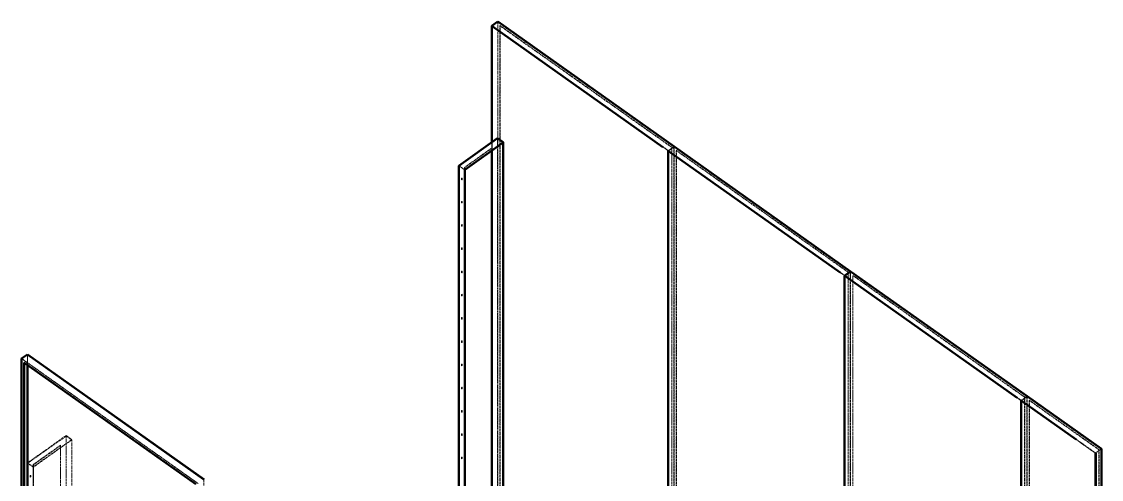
# Model space of a CAD drawing. Header units: millimetres. Extents: x 1091 to 14628, y 360 to 10440.
# Drawn here: x 1522 to 5222, y 4218 to 5785 of the extents above; entities that cross this region are included whole.
import ezdxf

# ---------------------------------------------------------------- set-up
doc = ezdxf.new("R2010")
doc.units = ezdxf.units.MM
doc.linetypes.add('Hidden', pattern=[15, 5, -3, 5, -2])
for name, color, linetype, lineweight in [('Default', 7, 'Continuous', 50), ('Edges', 7, 'Hidden', 15), ('HiddenEdges', 2, 'Hidden', 15), ('HiddenSilhouettes', 2, 'Hidden', 15), ('Silhouettes', 7, 'Continuous', 50)]:
    doc.layers.add(name, color=color, linetype=linetype, lineweight=lineweight)

# ---------------------------------------------------------------- blocks, each defined once
blk = doc.blocks.new('Isometric')
at = {"layer": 'Edges'}
for points in [[(-318.1980515339465, 3033.147567597573), (487.9036790187188, 2463.147489753168)], [(-442.931688274733, 2376.372866649855), (-266.1549929780963, 2501.372883720998)], [(-267.003518957601, 380.3013939278808), (-267.0035189576015, 2499.924391670087)], [(487.9036790187188, 2463.147489753168), (514.7737367038076, 2482.147492347982)], [(487.9036790187188, 2462.298996258321), (616.5971131946699, 2371.29898383053)], [(1272.377411074976, 1907.59222490281), (1294.005409571383, 1892.298918413915)], [(1294.005409571383, 1893.147411908762), (2100.107140124047, 1323.147334064357)], [(-2455.781851060879, -1099.040738624796), (-2455.781851060879, 1496.040758855529)], [(2081.700146644043, 1335.314552258021), (2100.107140124047, 1322.29884056951)], [(2100.107140124047, 1323.147334064357), (2126.977197809136, 1342.147336659171)], [(2100.107140124047, 1323.147334064357), (2439.51839509359, 1083.147301287765)], [(2351.474391833734, 1144.555328043091), (2439.51839509359, 1082.298807792918)], [(2439.51839509359, 1083.147301287765), (2466.388452778679, 1102.147303882578)]]:
    blk.add_lwpolyline(points, dxfattribs=at)
for points in [[(-318.1980515339465, 3032.299074102727, 0), (-308.298556597334, 3025.299073146743, 0)], [(-317.349523362805, 2501.972883445312, 0), (-317.349523362805, 3031.699073996943, 0)], [(-292.1765197946447, 398.1013959534994, 0), (-292.1765197946452, 2482.124389644468, 0)], [(463.0546755059108, 2479.869897547598, 0), (487.9036790187188, 2462.298996258321, 0)], [(-317.3495255207231, 405.4743883757615, 0), (-317.3495255207235, 2464.32438416178, 0)], [(487.9036790187188, -153.1472087714465, 0), (487.9036790187188, 2463.147489753168, 0)], [(487.9036790187188, 2463.147489753168, 0), (1294.005409571383, 1893.147411908762, 0)], [(488.7522071898597, -152.8986808219711, 0), (488.7522071898597, 2461.698996152538, 0)], [(-468.9532172829183, 2394.772868781258, 0), (-442.931688274733, 2376.372866649855, 0)], [(-442.931688274733, 255.0528473575432, 0), (-442.931688274733, 2376.372866649855, 0)], [(1294.005409571383, -723.1472866158522, 0), (1294.005409571383, 1893.147411908762, 0)], [(1294.005409571383, 1892.298918413915, 0), (1541.492782986675, 1717.298894514317, 0)], [(1294.853937742524, -722.898758666377, 0), (1294.853937742524, 1891.698918308131, 0)], [(-2466.388452778678, 1514.147360149061, 0), (-1660.286722226013, 944.1472823046552, 0)], [(2100.107140124047, -1293.147364460258, 0), (2100.107140124047, 1323.147334064357, 0)], [(2100.107140124047, 1322.29884056951, 0), (2158.089896181344, 1281.298834970175, 0)], [(2100.955668295188, -1292.898836510783, 0), (2100.955668295188, 1321.698840463726, 0)], [(-2438.669866922447, 1037.57268340579, 0), (-2413.496866085403, 1019.772681380171, 0)], [(2439.51839509359, -1533.14739723685, 0), (2439.51839509359, 1083.147301287765, 0)], [(2439.51839509359, 1082.298807792918, 0), (2440.366888704315, 1082.898783460793, 0)], [(-2413.496866085403, -1100.698809856884, 0), (-2413.496866085403, 1019.772681380171, 0)]]:
    blk.add_polyline3d(points, dxfattribs=at)
at = {"layer": 'HiddenEdges'}
for points in [[(-317.3495579232203, 416.6043166855761), (-317.3495579232208, 3032.899049770602)], [(-291.3279938488572, 435.8528716677729), (-291.3279938488577, 3052.147570192387)], [(-291.3279592884414, 435.5014239493721), (-291.3279592884419, 3050.099100923882)], [(487.9036790187188, 2462.298996258321), (488.752172629444, 2462.898971926197)], [(525.3803384216048, 2464.04089105445), (1310.268865538673, 1909.040815258581)], [(-467.2561609406357, 2393.92437528641), (-442.083160103592, 2376.124373260791)], [(-442.931688274733, 2387.15131039204), (-442.0831601035916, 2386.551310286256)], [(-456.9324154897386, 2335.249231871834), (-456.932402002747, 2331.71370798549)], [(-456.932402002747, 2331.71370798549), (-456.7429313510286, 2331.140577301836)], [(-456.2253127546494, 2336.973890900549), (-455.518205973463, 2337.663442516615)], [(-455.8944031798869, 2330.540577196052), (-455.3767630043214, 2330.38904898756)], [(-455.518205973463, 2337.663442516615), (-454.8110991922763, 2337.973891037119)], [(-455.3767630043214, 2330.38904898756), (-454.6696548744358, 2330.699498461739)], [(-454.8110991922763, 2337.973891037119), (-454.2934590167108, 2337.822362828627)], [(-454.6696548744358, 2330.699498461739), (-453.9625494419483, 2331.38904912413)], [(-453.4449308455694, 2337.222362722843), (-453.2554601938509, 2336.649232039189)], [(-453.4449133124804, 2332.272628328288), (-453.2554467068594, 2333.113708152846)], [(-453.2554467068594, 2333.113708152846), (-453.2554601938509, 2336.649232039189)], [(-456.9324154897386, 2229.183229179198), (-456.932402002747, 2225.647705292854)], [(-456.932402002747, 2225.647705292854), (-456.7429313510286, 2225.0745746092)], [(-456.7429488841174, 2230.024309003756), (-456.2253127546494, 2230.907888207913)], [(-456.2253127546494, 2230.907888207913), (-455.518205973463, 2231.597439823979)], [(-455.8944031798869, 2224.474574503416), (-455.3767630043214, 2224.323046294924)], [(-455.518205973463, 2231.597439823979), (-454.8110991922763, 2231.907888344483)], [(-455.3767630043214, 2224.323046294924), (-454.6696548744358, 2224.633495769102)], [(-454.8110991922763, 2231.907888344483), (-454.2934590167108, 2231.756360135991)], [(-454.6696548744358, 2224.633495769102), (-453.9625494419483, 2225.323046431494)], [(-453.4449308455694, 2231.156360030207), (-453.2554601938509, 2230.583229346553)], [(-453.4449133124804, 2226.206625635652), (-453.2554467068594, 2227.04770546021)], [(-453.2554467068594, 2227.04770546021), (-453.2554601938509, 2230.583229346553)], [(-456.9324154897386, 2123.117226486562), (-456.932402002747, 2119.581702600219)], [(-456.7429488841174, 2123.958306311119), (-456.2253127546494, 2124.841885515278)], [(-456.2253127546494, 2124.841885515278), (-455.376784583508, 2124.241885409494)], [(-455.518205973463, 2125.531437131342), (-454.8110991922763, 2125.841885651846)], [(-454.8110991922763, 2125.841885651846), (-454.2934590167108, 2125.690357443355)], [(-453.4449308455694, 2125.090357337571), (-453.2554601938509, 2124.517226653917)], [(-453.2554467068594, 2120.981702767574), (-453.2554601938509, 2124.517226653917)], [(-455.8944031798869, 2118.40857181078), (-455.3767630043214, 2118.257043602289)], [(-455.3767630043214, 2118.257043602289), (-454.6696548744358, 2118.567493076466)], [(-454.8110776130898, 2119.857043844641), (-453.9625494419483, 2119.257043738858)], [(-454.6696548744358, 2118.567493076466), (-453.9625494419483, 2119.257043738858)], [(-453.4449133124804, 2120.140622943016), (-453.2554467068594, 2120.981702767574)], [(-456.9324154897383, 2017.051223793926), (-456.9324020027468, 2013.515699907582)], [(-456.9324020027468, 2013.515699907582), (-456.7429313510281, 2012.942569223927)], [(-456.7429488841171, 2017.892303618483), (-456.2253127546492, 2018.775882822641)], [(-456.2253127546492, 2018.775882822641), (-455.5182059734627, 2019.465434438706)], [(-455.5182059734627, 2019.465434438706), (-454.8110991922761, 2019.77588295921)], [(-455.3767630043212, 2012.191040909652), (-454.6696548744355, 2012.501490383831)], [(-454.8110991922761, 2019.77588295921), (-454.2934590167106, 2019.624354750718)], [(-454.8110776130895, 2013.791041152005), (-453.9625494419481, 2013.191041046221)], [(-454.6696548744355, 2012.501490383831), (-453.9625494419481, 2013.191041046221)], [(-453.4449308455689, 2019.024354644935), (-453.2554601938507, 2018.45122396128)], [(-453.2554467068592, 2014.915700074936), (-453.2554601938507, 2018.45122396128)], [(-456.9324154897383, 1910.985221101289), (-456.9324020027468, 1907.449697214946)], [(-456.2253127546492, 1912.709880130005), (-455.3767845835077, 1912.109880024222)], [(-455.8944031798867, 1906.276566425508), (-455.3767630043212, 1906.125038217016)], [(-455.5182059734627, 1913.39943174607), (-454.8110991922761, 1913.709880266574)], [(-455.3767630043212, 1906.125038217016), (-454.6696548744355, 1906.435487691194)], [(-454.8110991922761, 1913.709880266574), (-454.2934590167106, 1913.558352058082)], [(-454.6696548744355, 1906.435487691194), (-453.9625494419481, 1907.125038353584)], [(-453.9625494419481, 1907.125038353584), (-453.4449133124801, 1908.008617557743)], [(-453.4449308455689, 1912.958351952298), (-453.2554601938507, 1912.385221268644)], [(-453.2554467068592, 1908.8496973823), (-453.2554601938507, 1912.385221268644)], [(-456.9324154897383, 1804.919218408653), (-456.9324020027468, 1801.38369452231)], [(-456.9324020027468, 1801.38369452231), (-456.7429313510281, 1800.810563838656)], [(-456.7429488841171, 1805.76029823321), (-456.2253127546492, 1806.643877437369)], [(-456.2253127546492, 1806.643877437369), (-455.3767845835077, 1806.043877331585)], [(-455.8944031798867, 1800.210563732872), (-455.3767630043212, 1800.05903552438)], [(-455.5182059734627, 1807.333429053434), (-454.8110991922761, 1807.643877573938)], [(-455.3767630043212, 1800.05903552438), (-454.6696548744355, 1800.369484998558)], [(-454.8110991922761, 1807.643877573938), (-454.2934590167106, 1807.492349365446)], [(-454.8110776130895, 1801.659035766732), (-453.9625494419481, 1801.059035660948)], [(-454.6696548744355, 1800.369484998558), (-453.9625494419481, 1801.059035660948)], [(-453.9625494419481, 1801.059035660948), (-453.4449133124801, 1801.942614865107)], [(-453.2554467068592, 1802.783694689664), (-453.2554601938507, 1806.319218576008)], [(-456.9324154897383, 1698.853215716017), (-456.9324020027468, 1695.317691829674)], [(-456.7429488841171, 1699.694295540574), (-456.2253127546492, 1700.577961061466)], [(-456.2252911754626, 1694.592946620794), (-455.3767630043212, 1693.99294651501)], [(-455.8944031798867, 1694.144561040235), (-455.3767630043212, 1693.99294651501)], [(-455.5182059734627, 1701.267426360798), (-454.8110991922761, 1701.577961198036)], [(-455.5182059734627, 1701.267426360798), (-454.6696778023213, 1700.667426255014)], [(-455.518183045577, 1694.903482411705), (-454.6696548744355, 1694.303482305922)], [(-455.3767630043212, 1693.99294651501), (-454.6696548744355, 1694.303482305922)], [(-454.8110991922761, 1701.577961198036), (-453.9625710211344, 1700.977961092252)], [(-454.6696548744355, 1694.303482305922), (-453.9625494419481, 1694.992946651579)], [(-453.9625494419481, 1694.992946651579), (-453.4449133124801, 1695.876612172471)], [(-453.4449308455689, 1700.826346567026), (-453.2554601938507, 1700.253215883372)], [(-453.2554467068592, 1696.717691997028), (-453.2554601938507, 1700.253215883372)], [(-456.9324154897383, 1592.78721302338), (-456.7429488841171, 1593.628292847938)], [(-456.9324154897383, 1592.78721302338), (-456.9324020027468, 1589.251689137037)], [(-456.9324020027468, 1589.251689137037), (-456.7429313510281, 1588.678558453383)], [(-456.7429488841171, 1593.628292847938), (-456.2253127546492, 1594.51195836883)], [(-456.2252911754626, 1588.526943928157), (-455.3767630043212, 1587.926943822374)], [(-455.8944031798867, 1588.078558347599), (-455.3767630043212, 1587.926943822374)], [(-455.5182059734627, 1595.201423668162), (-454.8110991922761, 1595.511958505399)], [(-455.5182059734627, 1595.201423668162), (-454.6696778023213, 1594.601423562378)], [(-455.518183045577, 1588.837479719069), (-454.6696548744355, 1588.237479613285)], [(-455.3767630043212, 1587.926943822374), (-454.6696548744355, 1588.237479613285)], [(-454.8110991922761, 1595.511958505399), (-454.2934590167106, 1595.360343980174)], [(-454.8110991922761, 1595.511958505399), (-453.9625710211344, 1594.911958399616)], [(-454.6696548744355, 1588.237479613285), (-453.9625494419481, 1588.926943958942)], [(-453.9625494419481, 1588.926943958942), (-453.4449133124801, 1589.810609479835)], [(-453.4449308455689, 1594.76034387439), (-453.2554601938507, 1594.187213190736)], [(-453.4449133124801, 1589.810609479835), (-453.2554467068592, 1590.651689304393)], [(-453.2554467068592, 1590.651689304393), (-453.2554601938507, 1594.187213190736)], [(-2439.518395093588, -1083.14733578074), (-2439.518395093589, 1533.147362743875)], [(-2439.518395093589, 1532.298869249028), (-1633.416664540925, 962.2987914046221)], [(-2454.933322383976, 1496.640759318941), (-1670.044795266908, 941.6406835230719)], [(-456.9324154897383, 1486.721210330745), (-456.7429488841171, 1487.562290155302)], [(-456.9324154897383, 1486.721210330745), (-456.9324020027468, 1483.185686444401)], [(-456.9324020027468, 1483.185686444401), (-456.7429313510281, 1482.612555760747)], [(-456.7429488841171, 1487.562290155302), (-456.2253127546492, 1488.445955676194)], [(-456.2252911754626, 1482.460941235521), (-455.3767630043212, 1481.860941129738)], [(-455.8944031798867, 1482.012555654963), (-455.3767630043212, 1481.860941129738)], [(-455.5182059734627, 1489.135420975525), (-454.8110991922761, 1489.445955812763)], [(-455.5182059734627, 1489.135420975525), (-454.6696778023213, 1488.535420869742)], [(-455.518183045577, 1482.771477026433), (-454.6696548744355, 1482.171476920649)], [(-455.3767630043212, 1481.860941129738), (-454.6696548744355, 1482.171476920649)], [(-454.8110991922761, 1489.445955812763), (-454.2934590167106, 1489.294341287537)], [(-454.8110991922761, 1489.445955812763), (-453.9625710211344, 1488.84595570698)], [(-454.6696548744355, 1482.171476920649), (-453.9625494419481, 1482.860941266306)], [(-453.9625494419481, 1482.860941266306), (-453.4449133124801, 1483.744606787199)], [(-453.4449308455689, 1488.694341181754), (-453.2554601938507, 1488.1212104981)], [(-453.4449133124801, 1483.744606787199), (-453.2554467068592, 1484.585686611756)], [(-453.2554467068592, 1484.585686611756), (-453.2554601938507, 1488.1212104981)], [(-456.9324154897383, 1380.655207638109), (-456.7429488841171, 1381.496287462666)], [(-456.7429488841171, 1381.496287462666), (-456.2253127546492, 1382.379952983558)], [(-456.2253127546492, 1382.379952983558), (-455.5182059734627, 1383.06941828289)], [(-455.5182059734627, 1383.06941828289), (-454.8110991922761, 1383.379953120128)], [(-454.8110991922761, 1383.379953120128), (-453.9625710211344, 1382.779953014344)], [(-453.4449308455689, 1382.628338489118), (-453.2554601938507, 1382.055207805463)], [(-453.2554467068592, 1378.51968391912), (-453.2554601938507, 1382.055207805463)], [(-456.9324154897383, 1380.655207638109), (-456.9324020027468, 1377.119683751765)], [(-456.9324020027468, 1377.119683751765), (-456.7429313510281, 1376.54655306811)], [(-456.2252911754626, 1376.394938542885), (-455.3767630043212, 1375.794938437101)], [(-455.518183045577, 1376.705474333796), (-454.6696548744355, 1376.105474228013)], [(-454.6696548744355, 1376.105474228013), (-453.9625494419481, 1376.79493857367)], [(-453.9625494419481, 1376.79493857367), (-453.4449133124801, 1377.678604094563)], [(-453.4449133124801, 1377.678604094563), (-453.2554467068592, 1378.51968391912)], [(2099.258646513321, 1322.898816237386), (2125.280210587684, 1341.298843164323)], [(2137.583799526934, 1324.040735365639), (2455.781851060879, 1099.040704637584)], [(-456.9324154897383, 1274.589204945472), (-456.7429488841171, 1275.430284770029)], [(-456.9324154897383, 1274.589204945472), (-456.9324020027468, 1271.053681059129)], [(-456.9324020027468, 1271.053681059129), (-456.7429313510281, 1270.480550375475)], [(-456.2253127546492, 1276.313950290922), (-455.5182059734627, 1277.003415590253)], [(-456.2252911754626, 1270.328935850248), (-455.3767630043212, 1269.728935744465)], [(-455.8944031798867, 1269.880550269691), (-455.3767630043212, 1269.728935744465)], [(-455.5182059734627, 1277.003415590253), (-454.8110991922761, 1277.313950427491)], [(-455.5182059734627, 1277.003415590253), (-454.6696778023213, 1276.403415484469)], [(-455.518183045577, 1270.639471641161), (-454.6696548744355, 1270.039471535377)], [(-455.3767630043212, 1269.728935744465), (-454.6696548744355, 1270.039471535377)], [(-454.8110991922761, 1277.313950427491), (-453.9625710211344, 1276.713950321708)], [(-454.8110991922761, 1277.313950427491), (-454.2934590167106, 1277.162335902265)], [(-454.6696548744355, 1270.039471535377), (-453.9625494419481, 1270.728935881034)], [(-453.9625494419481, 1270.728935881034), (-453.4449133124801, 1271.612601401926)], [(-453.4449133124801, 1271.612601401926), (-453.2554467068592, 1272.453681226484)], [(-453.2554467068592, 1272.453681226484), (-453.2554601938507, 1275.989205112827)], [(-2413.496866085403, 1019.772681380171), (-2236.720170788767, 1144.772698451312)], [(-2262.741697605315, -958.4987893161856), (-2262.741697605316, 1161.124208426021)], [(-456.9324154897383, 1168.523202252836), (-456.7429488841171, 1169.364282077393)], [(-456.9324154897383, 1168.523202252836), (-456.9324020027468, 1164.987678366493)], [(-456.9324020027468, 1164.987678366493), (-456.7429313510281, 1164.414547682838)], [(-456.7429488841171, 1169.364282077393), (-456.2253127546492, 1170.247947598286)], [(-456.2253127546492, 1170.247947598286), (-455.5182059734627, 1170.937412897617)], [(-456.2252911754626, 1164.262933157612), (-455.3767630043212, 1163.662933051829)], [(-455.8944031798867, 1163.814547577054), (-455.3767630043212, 1163.662933051829)], [(-455.5182059734627, 1170.937412897617), (-454.8110991922761, 1171.247947734855)], [(-455.5182059734627, 1170.937412897617), (-454.6696778023213, 1170.337412791834)], [(-455.518183045577, 1164.573468948524), (-454.6696548744355, 1163.973468842741)], [(-454.8110991922761, 1171.247947734855), (-453.9625710211344, 1170.647947629071)], [(-454.8110991922761, 1171.247947734855), (-454.2934590167106, 1171.096333209629)], [(-454.6696548744355, 1163.973468842741), (-453.9625494419481, 1164.662933188398)], [(-453.9625494419481, 1164.662933188398), (-453.4449133124801, 1165.54659870929)], [(-453.4449308455689, 1170.496333103845), (-453.2554601938507, 1169.923202420191)], [(-453.4449133124801, 1165.54659870929), (-453.2554467068592, 1166.387678533847)], [(-453.2554467068592, 1166.387678533847), (-453.2554601938507, 1169.923202420191)], [(-2287.914703331394, -951.1257968939235), (-2287.914703331394, 1118.151135917559)], [(-2439.518395093588, 1038.172683511573), (-2438.669866922447, 1037.57268340579)], [(-2437.821338751306, 1037.324190016725), (-2412.648337914262, 1019.524187991106)], [(-456.9324154897383, 1062.4571995602), (-456.7429488841171, 1063.298279384757)], [(-456.9324154897383, 1062.4571995602), (-456.9324020027468, 1058.921675673857)], [(-456.7429488841171, 1063.298279384757), (-456.2253127546492, 1064.181944905649)], [(-455.5182059734627, 1064.871410204981), (-454.8110991922761, 1065.181945042219)], [(-455.5182059734627, 1064.871410204981), (-454.6696778023213, 1064.271410099198)], [(-455.518183045577, 1058.507466255888), (-454.6696548744355, 1057.907466150105)], [(-455.3767630043212, 1057.596930359192), (-454.6696548744355, 1057.907466150105)], [(-454.8110991922761, 1065.181945042219), (-453.9625710211344, 1064.581944936435)], [(-454.6696548744355, 1057.907466150105), (-453.9625494419481, 1058.596930495762)], [(-453.9625494419481, 1058.596930495762), (-453.4449133124801, 1059.480596016654)], [(-453.4449308455689, 1064.430330411209), (-453.2554601938507, 1063.857199727555)], [(-453.4449133124801, 1059.480596016654), (-453.2554467068592, 1060.321675841211)], [(-453.2554467068592, 1060.321675841211), (-453.2554601938507, 1063.857199727555)], [(-2413.496866085404, 1030.551125122355), (-2412.648337914262, 1029.951125016571)], [(-2413.496866085403, -4.087341283387104), (-2413.496866085404, 1030.551125122355)], [(-2427.497593300409, 978.6490466021487), (-2427.308126694788, 979.490126426706)], [(-2427.497593300409, 978.6490466021487), (-2427.497579813417, 975.1135227158052)], [(-2427.497579813417, 975.1135227158052), (-2427.308109161699, 974.540392032151)], [(-2426.79049056532, 980.3737056308642), (-2426.083383784133, 981.0632572469299)], [(-2426.79049056532, 980.3737056308642), (-2425.941962394179, 979.7737055250809)], [(-2426.459580990558, 973.9403919263673), (-2425.941940814992, 973.7888637178753)], [(-2425.941940814992, 973.7888637178753), (-2425.234832685107, 974.0993131920541)], [(-2425.376277002947, 981.3737057674339), (-2424.858636827381, 981.2221775589414)], [(-2425.376255423761, 975.3888639602278), (-2424.527727252619, 974.7888638544446)], [(-2425.234832685107, 974.0993131920541), (-2424.527727252619, 974.7888638544446)], [(-2424.01010865624, 980.6221774531582), (-2423.820638004522, 980.0490467695035)], [(-2424.010091123151, 975.6724430586028), (-2423.82062451753, 976.51352288316)], [(-2423.820638004522, 980.0490467695035), (-2423.82062451753, 976.51352288316)]]:
    blk.add_lwpolyline(points, dxfattribs=at)
for points in [[(-281.5698857417847, 438.3594957506543, 0), (-281.5698857417847, 3033.44099323098, 0)], [(-280.721392131059, 3034.040968898855, 0), (504.1671349860089, 2479.040893102987, 0)], [(-292.1765219862814, 398.4528665600874, 0), (-292.1765219862814, 2519.772885852401, 0)], [(-292.1765197946452, 2482.124389644468, 0), (-292.1765197946452, 2517.724393695706, 0)], [(-442.931688274733, 2387.15131039204, 0), (-318.198053691865, 2475.351321293028, 0)], [(-317.3495255207235, 2464.32438416178, 0), (-317.3495255207235, 2474.751321187245, 0)], [(-317.349523362805, 2289.110673332669, 0), (-317.349523362805, 2501.972883445312, 0)], [(487.0551854079931, 2462.898971926197, 0), (513.0767494823563, 2481.298998853134, 0)], [(503.3186413752833, 2478.440917435111, 0), (504.1671349860089, 2479.040893102987, 0)], [(504.1671349860089, -116.0406043773387, 0), (504.1671349860089, 2479.040893102987, 0)], [(514.7737712642229, -134.4986538950334, 0), (514.7737712642229, 2480.099023079476, 0)], [(524.5318448108792, -131.6405820937512, 0), (524.5318448108792, 2463.440915386574, 0)], [(-442.931688274733, 1352.512843986299, 0), (-442.931688274733, 2387.15131039204, 0)], [(-456.9324154897386, 2335.249231871834, 0), (-456.7429488841174, 2336.090311696391, 0)], [(-456.7429488841174, 2336.090311696391, 0), (-456.2253127546494, 2336.973890900549, 0)], [(-456.2253127546494, 2336.973890900549, 0), (-455.376784583508, 2336.373890794766, 0)], [(-454.8110776130898, 2331.989049229913, 0), (-453.9625494419483, 2331.38904912413, 0)], [(-453.9625494419483, 2331.38904912413, 0), (-453.4449133124804, 2332.272628328288, 0)], [(-456.9324154897386, 2229.183229179198, 0), (-456.7429488841174, 2230.024309003756, 0)], [(-456.2253127546494, 2230.907888207913, 0), (-455.376784583508, 2230.30788810213, 0)], [(-454.8110776130898, 2225.923046537277, 0), (-453.9625494419483, 2225.323046431494, 0)], [(-453.9625494419483, 2225.323046431494, 0), (-453.4449133124804, 2226.206625635652, 0)], [(-456.9324154897386, 2123.117226486562, 0), (-456.7429488841174, 2123.958306311119, 0)], [(-456.2253127546494, 2124.841885515278, 0), (-455.518205973463, 2125.531437131342, 0)], [(-456.932402002747, 2119.581702600219, 0), (-456.7429313510286, 2119.008571916564, 0)], [(-453.9625494419483, 2119.257043738858, 0), (-453.4449133124804, 2120.140622943016, 0)], [(-456.9324154897383, 2017.051223793926, 0), (-456.7429488841171, 2017.892303618483, 0)], [(-456.2253127546492, 2018.775882822641, 0), (-455.3767845835077, 2018.175882716858, 0)], [(-455.8944031798867, 2012.342569118145, 0), (-455.3767630043212, 2012.191040909652, 0)], [(-453.9625494419481, 2013.191041046221, 0), (-453.4449133124801, 2014.07462025038, 0)], [(-453.4449133124801, 2014.07462025038, 0), (-453.2554467068592, 2014.915700074936, 0)], [(-456.9324154897383, 1910.985221101289, 0), (-456.7429488841171, 1911.826300925847, 0)], [(-456.9324020027468, 1907.449697214946, 0), (-456.7429313510281, 1906.876566531291, 0)], [(-456.7429488841171, 1911.826300925847, 0), (-456.2253127546492, 1912.709880130005, 0)], [(-456.2253127546492, 1912.709880130005, 0), (-455.5182059734627, 1913.39943174607, 0)], [(-454.8110776130895, 1907.725038459369, 0), (-453.9625494419481, 1907.125038353584, 0)], [(-453.4449133124801, 1908.008617557743, 0), (-453.2554467068592, 1908.8496973823, 0)], [(1293.156915960657, 1892.898894081791, 0), (1319.178480035021, 1911.298921008729, 0)], [(1294.853903182108, -723.3958390032353, 0), (1294.853903182108, 1892.898894081791, 0)], [(1309.420371927947, 1908.440839590706, 0), (1310.268865538673, 1909.040815258581, 0)], [(1310.268865538673, -686.0406822217444, 0), (1310.268865538673, 1909.040815258581, 0)], [(1320.875467256471, -704.1472840210386, 0), (1320.875467256471, 1912.147414503576, 0)], [(1320.875501816887, -704.4987317394391, 0), (1320.875501816887, 1910.09894523507, 0)], [(1330.633575363544, -701.6406599381569, 0), (1330.633575363544, 1893.440837542168, 0)], [(1331.482068974269, 1894.040813210044, 0), (2116.370596091337, 1339.040737414176, 0)], [(-456.9324154897383, 1804.919218408653, 0), (-456.7429488841171, 1805.76029823321, 0)], [(-456.2253127546492, 1806.643877437369, 0), (-455.5182059734627, 1807.333429053434, 0)], [(-453.4449308455689, 1806.892349259663, 0), (-453.2554601938507, 1806.319218576008, 0)], [(-453.4449133124801, 1801.942614865107, 0), (-453.2554467068592, 1802.783694689664, 0)], [(-456.9324154897383, 1698.853215716017, 0), (-456.7429488841171, 1699.694295540574, 0)], [(-456.9324020027468, 1695.317691829674, 0), (-456.7429313510281, 1694.744561146019, 0)], [(-456.2253127546492, 1700.577961061466, 0), (-455.5182059734627, 1701.267426360798, 0)], [(-454.8110991922761, 1701.577961198036, 0), (-454.2934590167106, 1701.42634667281, 0)], [(-453.4449133124801, 1695.876612172471, 0), (-453.2554467068592, 1696.717691997028, 0)], [(-456.2253127546492, 1594.51195836883, 0), (-455.5182059734627, 1595.201423668162, 0)], [(-2438.669866922447, -1083.395863730215, 0), (-2438.669866922447, 1532.898869354811, 0)], [(-2438.669866922447, 1531.698869143244, 0), (-1634.26515815165, 962.8987670724978, 0)], [(-2464.691395930633, 1513.298867011842, 0), (-1660.286687159835, 944.498764941095, 0)], [(-456.2253127546492, 1488.445955676194, 0), (-455.5182059734627, 1489.135420975525, 0)], [(-455.5182059734627, 1383.06941828289, 0), (-454.6696778023213, 1382.469418177106, 0)], [(-454.8110991922761, 1383.379953120128, 0), (-454.2934590167106, 1383.228338594901, 0)], [(-455.8944031798867, 1375.946552962327, 0), (-455.3767630043212, 1375.794938437101, 0)], [(-455.3767630043212, 1375.794938437101, 0), (-454.6696548744355, 1376.105474228013, 0)], [(2115.522102480611, 1338.4407617463, 0), (2116.370596091337, 1339.040737414176, 0)], [(2116.370596091337, -1256.04076006615, 0), (2116.370596091337, 1339.040737414176, 0)], [(2126.977232369552, -1274.498809583845, 0), (2126.977232369552, 1340.098867390665, 0)], [(2100.955633734772, -1293.395916847641, 0), (2100.955633734772, 1322.898816237386, 0)], [(2136.735305916209, -1271.640737782563, 0), (2136.735305916209, 1323.440759697763, 0)], [(-456.7429488841171, 1275.430284770029, 0), (-456.2253127546492, 1276.313950290922, 0)], [(-453.4449308455689, 1276.562335796482, 0), (-453.2554601938507, 1275.989205112827, 0)], [(-2262.741699796952, -958.1473187095985, 0), (-2262.741699796952, 1163.172700582714, 0)], [(-2237.568696768272, -976.2987913418044, 0), (-2237.568696768272, 1143.324206400403, 0)], [(-455.3767630043212, 1163.662933051829, 0), (-454.6696548744355, 1163.973468842741, 0)], [(-2413.496866085404, 1030.551125122355, 0), (-2288.763231502536, 1118.751136023342, 0)], [(2438.669858324492, 1082.898813978376, 0), (2464.691422398855, 1101.298840905314, 0)], [(2454.933357450154, 1098.440728969708, 0), (2455.781851060879, 1099.040704637584, 0)], [(2455.781851060879, -1496.040792842742, 0), (2455.781851060879, 1099.040704637584, 0)], [(-456.9324020027468, 1058.921675673857, 0), (-456.7429313510281, 1058.348544990202, 0)], [(-456.2253127546492, 1064.181944905649, 0), (-455.5182059734627, 1064.871410204981, 0)], [(-456.2252911754626, 1058.196930464977, 0), (-455.3767630043212, 1057.596930359192, 0)], [(-455.8944031798867, 1057.748544884419, 0), (-455.3767630043212, 1057.596930359192, 0)], [(-454.8110991922761, 1065.181945042219, 0), (-454.2934590167106, 1065.030330516993, 0)], [(-2427.308126694788, 979.490126426706, 0), (-2426.79049056532, 980.3737056308642, 0)], [(-2426.083383784133, 981.0632572469299, 0), (-2425.376277002947, 981.3737057674339, 0)], [(-2424.527727252619, 974.7888638544446, 0), (-2424.010091123151, 975.6724430586028, 0)]]:
    blk.add_polyline3d(points, dxfattribs=at)
at = {"layer": 'HiddenSilhouettes'}
for points in [[(-281.5698857417847, 3033.44099323098), (503.3186413752833, 2478.440917435111)], [(-292.1765197946452, 2517.724393695706), (-267.6034943796635, 2500.348638417511)], [(-318.198053691865, 2475.351321293028), (-317.3495255207235, 2474.751321187245)], [(524.5318448108792, 2463.440915386574), (525.3803384216048, 2464.04089105445)], [(-467.2561609406353, 1334.112841854896), (-467.2561609406357, 2393.92437528641)], [(-456.7429313510286, 2331.140577301836), (-455.8944031798869, 2330.540577196052)], [(-456.7429313510286, 2331.140577301836), (-456.2252911754631, 2330.989049093344)], [(-456.2252911754631, 2330.989049093344), (-455.5181830455774, 2331.299498567522)], [(-456.0838738316056, 2331.113707879707), (-456.0838873185971, 2334.64923176605)], [(-454.6696778023215, 2337.063442410831), (-453.9625710211349, 2337.373890931335)], [(-454.2934590167108, 2337.822362828627), (-453.4449308455694, 2337.222362722843)], [(-454.2934590167108, 2337.822362828627), (-454.1039883649926, 2337.249232144973)], [(-454.1039748780011, 2333.713708258629), (-454.1039883649926, 2337.249232144973)], [(-453.9625710211349, 2337.373890931335), (-453.4449308455694, 2337.222362722843)], [(-456.7429313510286, 2225.0745746092), (-456.2252911754631, 2224.923046400708)], [(-456.7429313510286, 2225.0745746092), (-455.8944031798869, 2224.474574503416)], [(-456.2252911754631, 2224.923046400708), (-455.5181830455774, 2225.233495874886)], [(-456.0838738316056, 2225.047705187071), (-456.0838873185971, 2228.583229073415)], [(-454.6696778023215, 2230.997439718195), (-453.9625710211349, 2231.307888238699)], [(-454.2934590167108, 2231.756360135991), (-454.1039883649926, 2231.183229452336)], [(-454.2934590167108, 2231.756360135991), (-453.4449308455694, 2231.156360030207)], [(-454.1039748780011, 2227.647705565993), (-454.1039883649926, 2231.183229452336)], [(-453.9625710211349, 2231.307888238699), (-453.4449308455694, 2231.156360030207)], [(-456.0838738316056, 2118.981702494435), (-456.0838873185971, 2122.517226380778)], [(-454.6696778023215, 2124.931437025559), (-453.9625710211349, 2125.241885546063)], [(-454.2934590167108, 2125.690357443355), (-454.1039883649926, 2125.1172267597)], [(-454.2934590167108, 2125.690357443355), (-453.4449308455694, 2125.090357337571)], [(-454.293441483622, 2120.7406230488), (-454.1039748780011, 2121.581702873357)], [(-454.1039748780011, 2121.581702873357), (-454.1039883649926, 2125.1172267597)], [(-453.9625710211349, 2125.241885546063), (-453.4449308455694, 2125.090357337571)], [(-456.7429313510286, 2119.008571916564), (-456.2252911754631, 2118.857043708072)], [(-456.7429313510286, 2119.008571916564), (-455.8944031798869, 2118.40857181078)], [(-456.2252911754631, 2118.857043708072), (-455.5181830455774, 2119.16749318225)], [(-455.5181830455774, 2119.16749318225), (-454.8110776130898, 2119.857043844641)], [(-454.8110776130898, 2119.857043844641), (-454.293441483622, 2120.7406230488)], [(-456.7429313510281, 2012.942569223927), (-456.2252911754626, 2012.791041015435)], [(-456.2252911754626, 2012.791041015435), (-455.518183045577, 2013.101490489614)], [(-456.0838738316054, 2012.915699801799), (-456.0838873185969, 2016.451223688142)], [(-456.0838738316054, 2012.915699801799), (-455.8944031798867, 2012.342569118145)], [(-455.8944207129755, 2017.2923035127), (-455.3767845835077, 2018.175882716858)], [(-455.518183045577, 2013.101490489614), (-454.8110776130895, 2013.791041152005)], [(-455.3767845835077, 2018.175882716858), (-454.6696778023213, 2018.865434332924)], [(-454.6696778023213, 2018.865434332924), (-453.9625710211344, 2019.175882853427)], [(-454.2934590167106, 2019.624354750718), (-454.1039883649921, 2019.051224067064)], [(-454.2934590167106, 2019.624354750718), (-453.4449308455689, 2019.024354644935)], [(-454.1039748780006, 2015.51570018072), (-454.1039883649921, 2019.051224067064)], [(-453.9625710211344, 2019.175882853427), (-453.4449308455689, 2019.024354644935)], [(-456.7429313510281, 1906.876566531291), (-456.2252911754626, 1906.725038322799)], [(-456.2252911754626, 1906.725038322799), (-455.518183045577, 1907.035487796978)], [(-456.0838738316054, 1906.849697109163), (-456.0838873185969, 1910.385220995506)], [(-456.0838738316054, 1906.849697109163), (-455.8944031798867, 1906.276566425508)], [(-455.8944207129755, 1911.226300820063), (-455.3767845835077, 1912.109880024222)], [(-455.518183045577, 1907.035487796978), (-454.8110776130895, 1907.725038459369)], [(-454.6696778023213, 1912.799431640286), (-453.9625710211344, 1913.109880160791)], [(-454.2934590167106, 1913.558352058082), (-453.4449308455689, 1912.958351952298)], [(-454.1039748780006, 1909.449697488084), (-454.1039883649921, 1912.985221374427)], [(1295.453913164586, 1892.123165055556), (1320.875501816887, 1910.09894523507)], [(-456.7429313510281, 1800.810563838656), (-455.8944031798867, 1800.210563732872)], [(-456.2252911754626, 1800.659035630163), (-455.518183045577, 1800.969485104341)], [(-456.0838873185969, 1804.31921830287), (-455.8944207129755, 1805.160298127426)], [(-456.0838738316054, 1800.783694416526), (-456.0838873185969, 1804.31921830287)], [(-456.0838738316054, 1800.783694416526), (-455.8944031798867, 1800.210563732872)], [(-455.518183045577, 1800.969485104341), (-454.8110776130895, 1801.659035766732)], [(-454.8110776130895, 1801.659035766732), (-454.2934414836216, 1802.542614970891)], [(-454.1039748780006, 1803.383694795448), (-454.1039883649921, 1806.919218681791)], [(-453.9625710211344, 1807.043877468154), (-453.4449308455689, 1806.892349259663)], [(-456.7429313510281, 1694.744561146019), (-456.2252911754626, 1694.592946620794)], [(-456.7429313510281, 1694.744561146019), (-455.8944031798867, 1694.144561040235)], [(-456.2252911754626, 1694.592946620794), (-455.518183045577, 1694.903482411705)], [(-456.0838738316054, 1694.71769172389), (-456.0838873185969, 1698.253215610233)], [(-455.518183045577, 1694.903482411705), (-454.8110776130895, 1695.592946757362)], [(-454.8110776130895, 1695.592946757362), (-454.2934414836216, 1696.476612278254)], [(-454.2934590167106, 1701.42634667281), (-453.4449308455689, 1700.826346567026)], [(-454.2934590167106, 1701.42634667281), (-454.1039883649921, 1700.853215989156)], [(-454.2934414836216, 1696.476612278254), (-454.1039748780006, 1697.317692102812)], [(-454.1039748780006, 1697.317692102812), (-454.1039883649921, 1700.853215989156)], [(-456.7429313510281, 1588.678558453383), (-455.8944031798867, 1588.078558347599)], [(-456.0838738316054, 1588.651689031254), (-456.0838873185969, 1592.187212917597)], [(-456.0838738316054, 1588.651689031254), (-455.8944031798867, 1588.078558347599)], [(-455.8944207129755, 1593.028292742154), (-455.3767845835077, 1593.911958263047)], [(-455.518183045577, 1588.837479719069), (-454.8110776130895, 1589.526944064726)], [(-455.3767845835077, 1593.911958263047), (-454.6696778023213, 1594.601423562378)], [(-454.6696778023213, 1594.601423562378), (-453.9625710211344, 1594.911958399616)], [(-454.2934590167106, 1595.360343980174), (-453.4449308455689, 1594.76034387439)], [(-454.2934414836216, 1590.410609585619), (-454.1039748780006, 1591.251689410176)], [(-454.1039748780006, 1591.251689410176), (-454.1039883649921, 1594.787213296519)], [(-453.9625710211344, 1594.911958399616), (-453.4449308455689, 1594.76034387439)], [(-2439.518395093589, 1532.298869249028), (-2438.918419671528, 1532.723115996451)], [(-456.7429313510281, 1482.612555760747), (-455.8944031798867, 1482.012555654963)], [(-456.7429313510281, 1482.612555760747), (-456.2252911754626, 1482.460941235521)], [(-456.2252911754626, 1482.460941235521), (-455.518183045577, 1482.771477026433)], [(-456.0838738316054, 1482.585686338618), (-456.0838873185969, 1486.121210224961)], [(-455.518183045577, 1482.771477026433), (-454.8110776130895, 1483.46094137209)], [(-455.3767845835077, 1487.845955570411), (-454.6696778023213, 1488.535420869742)], [(-454.8110776130895, 1483.46094137209), (-454.2934414836216, 1484.344606892982)], [(-454.6696778023213, 1488.535420869742), (-453.9625710211344, 1488.84595570698)], [(-454.2934590167106, 1489.294341287537), (-454.1039883649921, 1488.721210603883)], [(-454.2934590167106, 1489.294341287537), (-453.4449308455689, 1488.694341181754)], [(-454.2934414836216, 1484.344606892982), (-454.1039748780006, 1485.185686717539)], [(-454.1039748780006, 1485.185686717539), (-454.1039883649921, 1488.721210603883)], [(-455.8944207129755, 1380.896287356883), (-455.3767845835077, 1381.779952877775)], [(-455.3767845835077, 1381.779952877775), (-454.6696778023213, 1382.469418177106)], [(-454.2934590167106, 1383.228338594901), (-453.4449308455689, 1382.628338489118)], [(-454.2934590167106, 1383.228338594901), (-454.1039883649921, 1382.655207911247)], [(-454.1039748780006, 1379.119684024903), (-454.1039883649921, 1382.655207911247)], [(-453.9625710211344, 1382.779953014344), (-453.4449308455689, 1382.628338489118)], [(-456.7429313510281, 1376.54655306811), (-455.8944031798867, 1375.946552962327)], [(-456.7429313510281, 1376.54655306811), (-456.2252911754626, 1376.394938542885)], [(-456.2252911754626, 1376.394938542885), (-455.518183045577, 1376.705474333796)], [(-456.0838738316054, 1376.519683645981), (-456.0838873185969, 1380.055207532325)], [(-456.0838738316054, 1376.519683645981), (-455.8944031798867, 1375.946552962327)], [(-455.518183045577, 1376.705474333796), (-454.8110776130895, 1377.394938679454)], [(-454.8110776130895, 1377.394938679454), (-454.2934414836216, 1378.278604200346)], [(-454.2934414836216, 1378.278604200346), (-454.1039748780006, 1379.119684024903)], [(2126.977232369552, 1340.098867390665), (2464.691422398855, 1101.298840905314)], [(2100.955633734772, 1322.898816237386), (2440.366888704315, 1082.898783460793)], [(2136.735305916209, 1323.440759697763), (2137.583799526934, 1324.040735365639)], [(2136.735305916209, 1323.440759697763), (2454.933357450154, 1098.440728969708)], [(-456.7429313510281, 1270.480550375475), (-455.8944031798867, 1269.880550269691)], [(-456.0838738316054, 1270.453680953346), (-456.0838873185969, 1273.989204839689)], [(-456.0838738316054, 1270.453680953346), (-455.8944031798867, 1269.880550269691)], [(-455.8944207129755, 1274.830284664246), (-455.3767845835077, 1275.713950185138)], [(-455.518183045577, 1270.639471641161), (-454.8110776130895, 1271.328935986817)], [(-455.3767845835077, 1275.713950185138), (-454.6696778023213, 1276.403415484469)], [(-454.2934590167106, 1277.162335902265), (-453.4449308455689, 1276.562335796482)], [(-454.2934590167106, 1277.162335902265), (-454.1039883649921, 1276.58920521861)], [(-454.2934414836216, 1272.21260150771), (-454.1039748780006, 1273.053681332267)], [(-454.1039748780006, 1273.053681332267), (-454.1039883649921, 1276.58920521861)], [(-453.9625710211344, 1276.713950321708), (-453.4449308455689, 1276.562335796482)], [(-2439.518395093588, 1038.172683511573), (-2262.741699796952, 1163.172700582714)], [(-2437.821338751306, 1037.324190016725), (-2262.741697605316, 1161.124208426021)], [(-2412.648337914262, 1019.524187991106), (-2237.568696768272, 1143.324206400403)], [(-456.0838738316054, 1164.387678260709), (-456.0838873185969, 1167.923202147053)], [(-455.8944207129755, 1168.76428197161), (-455.3767845835077, 1169.647947492502)], [(-455.518183045577, 1164.573468948524), (-454.8110776130895, 1165.262933294181)], [(-454.6696778023213, 1170.337412791834), (-453.9625710211344, 1170.647947629071)], [(-454.2934590167106, 1171.096333209629), (-454.1039883649921, 1170.523202525974)], [(-454.2934590167106, 1171.096333209629), (-453.4449308455689, 1170.496333103845)], [(-454.2934414836216, 1166.146598815074), (-454.1039748780006, 1166.987678639631)], [(-454.1039748780006, 1166.987678639631), (-454.1039883649921, 1170.523202525974)], [(-2412.648337914262, 1029.951125016571), (-2287.914703331394, 1118.151135917559)], [(-2288.763231502535, -950.5257967881403), (-2288.763231502536, 1118.751136023342)], [(-2288.763231502536, 1118.751136023342), (-2287.914703331394, 1118.151135917559)], [(-456.7429313510281, 1058.348544990202), (-456.2252911754626, 1058.196930464977)], [(-456.7429313510281, 1058.348544990202), (-455.8944031798867, 1057.748544884419)], [(-456.2252911754626, 1058.196930464977), (-455.518183045577, 1058.507466255888)], [(-456.0838738316054, 1058.321675568073), (-456.0838873185969, 1061.857199454416)], [(-456.0838738316054, 1058.321675568073), (-455.8944031798867, 1057.748544884419)], [(-455.8944207129755, 1062.698279278974), (-455.3767845835077, 1063.581944799866)], [(-455.518183045577, 1058.507466255888), (-454.8110776130895, 1059.196930601545)], [(-454.8110776130895, 1059.196930601545), (-454.2934414836216, 1060.080596122437)], [(-454.6696778023213, 1064.271410099198), (-453.9625710211344, 1064.581944936435)], [(-454.2934590167106, 1065.030330516993), (-453.4449308455689, 1064.430330411209)], [(-454.2934590167106, 1065.030330516993), (-454.1039883649921, 1064.457199833338)], [(-454.2934414836216, 1060.080596122437), (-454.1039748780006, 1060.921675946995)], [(-454.1039748780006, 1060.921675946995), (-454.1039883649921, 1064.457199833338)], [(-2427.308109161699, 974.540392032151), (-2426.459580990558, 973.9403919263673)], [(-2427.308109161699, 974.540392032151), (-2426.790468986133, 974.3888638236585)], [(-2426.790468986133, 974.3888638236585), (-2426.083360856248, 974.6993132978373)], [(-2426.649065129268, 978.0490464963655), (-2426.459598523647, 978.8901263209227)], [(-2426.649065129268, 978.0490464963655), (-2426.649051642276, 974.5135226100219)], [(-2426.649051642276, 974.5135226100219), (-2426.459580990558, 973.9403919263673)], [(-2426.459598523647, 978.8901263209227), (-2425.941962394179, 979.7737055250809)], [(-2426.083360856248, 974.6993132978373), (-2425.376255423761, 975.3888639602278)], [(-2425.941962394179, 979.7737055250809), (-2425.234855612992, 980.4632571411466)], [(-2425.376255423761, 975.3888639602278), (-2424.858619294293, 976.2724431643865)], [(-2424.858636827381, 981.2221775589414), (-2424.01010865624, 980.6221774531582)], [(-2424.858636827381, 981.2221775589414), (-2424.669166175663, 980.6490468752872)], [(-2424.669166175663, 980.6490468752872), (-2424.669152688671, 977.1135229889437)], [(-2424.527748831805, 980.7737056616502), (-2424.01010865624, 980.6221774531582)]]:
    blk.add_lwpolyline(points, dxfattribs=at)
for points in [[(-318.1980515339465, 3032.299074102727, 0), (-317.3495579232208, 3032.899049770602, 0)], [(-317.3495579232208, 3032.899049770602, 0), (488.752172629444, 2462.898971926197, 0)], [(-316.7495479407444, 3032.123320744367, 0), (-291.3279592884419, 3050.099100923882, 0)], [(-291.3279592884419, 3050.099100923882, 0), (513.0767494823563, 2481.298998853134, 0)], [(-281.5698857417847, 3033.44099323098, 0), (-280.721392131059, 3034.040968898855, 0)], [(-280.721392131059, 438.9594714185296, 0), (-280.721392131059, 3034.040968898855, 0)], [(-467.2561609406357, 2393.92437528641, 0), (-292.1765197946452, 2517.724393695706, 0)], [(-442.0831601035916, 2386.551310286256, 0), (-317.3495255207235, 2474.751321187245, 0)], [(-318.1980515339465, 2289.110673332669, 0), (-318.1980515339465, 2501.372883339528, 0)], [(-318.198053691865, 2463.724384055996, 0), (-318.198053691865, 2475.351321293028, 0)], [(489.3521826119209, 2462.123242899961, 0), (514.7737712642229, 2480.099023079476, 0)], [(503.3186413752833, -116.6405800452144, 0), (503.3186413752833, 2478.440917435111, 0)], [(513.0767494823563, -133.2986781213745, 0), (513.0767494823563, 2481.298998853134, 0)], [(514.7737367038076, 2479.869897547598, 0), (514.7737367038076, 2482.147492347982, 0)], [(514.7737712642229, 2480.099023079476, 0), (1319.178480035021, 1911.298921008729, 0)], [(488.752172629444, 2289.110673332669, 0), (488.752172629444, 2462.898971926197, 0)], [(488.752172629444, 2462.898971926197, 0), (1294.853903182108, 1892.898894081791, 0)], [(524.5318448108792, 2463.440915386574, 0), (1309.420371927947, 1908.440839590706, 0)], [(525.3803384216048, -131.0406064258755, 0), (525.3803384216048, 2464.04089105445, 0)], [(-442.0831601035916, 2376.124373260791, 0), (-442.0831601035916, 2386.551310286256, 0)], [(-456.0838873185971, 2334.64923176605, 0), (-455.8944207129759, 2335.490311590608, 0)], [(-456.0838738316056, 2331.113707879707, 0), (-455.8944031798869, 2330.540577196052, 0)], [(-455.8944207129759, 2335.490311590608, 0), (-455.376784583508, 2336.373890794766, 0)], [(-455.5181830455774, 2331.299498567522, 0), (-454.8110776130898, 2331.989049229913, 0)], [(-455.376784583508, 2336.373890794766, 0), (-454.6696778023215, 2337.063442410831, 0)], [(-454.8110776130898, 2331.989049229913, 0), (-454.293441483622, 2332.872628434072, 0)], [(-454.293441483622, 2332.872628434072, 0), (-454.1039748780011, 2333.713708258629, 0)], [(-456.0838873185971, 2228.583229073415, 0), (-455.8944207129759, 2229.424308897972, 0)], [(-456.0838738316056, 2225.047705187071, 0), (-455.8944031798869, 2224.474574503416, 0)], [(-455.8944207129759, 2229.424308897972, 0), (-455.376784583508, 2230.30788810213, 0)], [(-455.5181830455774, 2225.233495874886, 0), (-454.8110776130898, 2225.923046537277, 0)], [(-455.376784583508, 2230.30788810213, 0), (-454.6696778023215, 2230.997439718195, 0)], [(-454.8110776130898, 2225.923046537277, 0), (-454.293441483622, 2226.806625741436, 0)], [(-454.293441483622, 2226.806625741436, 0), (-454.1039748780011, 2227.647705565993, 0)], [(-456.0838873185971, 2122.517226380778, 0), (-455.8944207129759, 2123.358306205336, 0)], [(-455.8944207129759, 2123.358306205336, 0), (-455.376784583508, 2124.241885409494, 0)], [(-455.376784583508, 2124.241885409494, 0), (-454.6696778023215, 2124.931437025559, 0)], [(-456.0838738316056, 2118.981702494435, 0), (-455.8944031798869, 2118.40857181078, 0)], [(-456.7429313510281, 2012.942569223927, 0), (-455.8944031798867, 2012.342569118145, 0)], [(-456.0838873185969, 2016.451223688142, 0), (-455.8944207129755, 2017.2923035127, 0)], [(-454.8110776130895, 2013.791041152005, 0), (-454.2934414836216, 2014.674620356163, 0)], [(-454.2934414836216, 2014.674620356163, 0), (-454.1039748780006, 2015.51570018072, 0)], [(-456.7429313510281, 1906.876566531291, 0), (-455.8944031798867, 1906.276566425508, 0)], [(-456.0838873185969, 1910.385220995506, 0), (-455.8944207129755, 1911.226300820063, 0)], [(-455.3767845835077, 1912.109880024222, 0), (-454.6696778023213, 1912.799431640286, 0)], [(-454.8110776130895, 1907.725038459369, 0), (-454.2934414836216, 1908.608617663527, 0)], [(-454.2934590167106, 1913.558352058082, 0), (-454.1039883649921, 1912.985221374427, 0)], [(-454.2934414836216, 1908.608617663527, 0), (-454.1039748780006, 1909.449697488084, 0)], [(-453.9625710211344, 1913.109880160791, 0), (-453.4449308455689, 1912.958351952298, 0)], [(1294.005409571383, 1892.298918413915, 0), (1294.853903182108, 1892.898894081791, 0)], [(1294.853903182108, 1892.898894081791, 0), (2100.955633734772, 1322.898816237386, 0)], [(1309.420371927947, -686.6406578896201, 0), (1309.420371927947, 1908.440839590706, 0)], [(1319.178480035021, -703.29875596578, 0), (1319.178480035021, 1911.298921008729, 0)], [(1320.875501816887, 1910.09894523507, 0), (2125.280210587684, 1341.298843164323, 0)], [(1330.633575363544, 1893.440837542168, 0), (1331.482068974269, 1894.040813210044, 0)], [(1330.633575363544, 1893.440837542168, 0), (2115.522102480611, 1338.4407617463, 0)], [(1331.482068974269, -701.0406842702816, 0), (1331.482068974269, 1894.040813210044, 0)], [(-456.7429313510281, 1800.810563838656, 0), (-456.2252911754626, 1800.659035630163, 0)], [(-455.8944207129755, 1805.160298127426, 0), (-455.3767845835077, 1806.043877331585, 0)], [(-455.3767845835077, 1806.043877331585, 0), (-454.6696778023213, 1806.73342894765, 0)], [(-454.6696778023213, 1806.73342894765, 0), (-453.9625710211344, 1807.043877468154, 0)], [(-454.2934590167106, 1807.492349365446, 0), (-454.1039883649921, 1806.919218681791, 0)], [(-454.2934590167106, 1807.492349365446, 0), (-453.4449308455689, 1806.892349259663, 0)], [(-454.2934414836216, 1802.542614970891, 0), (-454.1039748780006, 1803.383694795448, 0)], [(-456.0838873185969, 1698.253215610233, 0), (-455.8944207129755, 1699.094295434791, 0)], [(-456.0838738316054, 1694.71769172389, 0), (-455.8944031798867, 1694.144561040235, 0)], [(-455.8944207129755, 1699.094295434791, 0), (-455.3767845835077, 1699.977960955683, 0)], [(-455.3767845835077, 1699.977960955683, 0), (-454.6696778023213, 1700.667426255014, 0)], [(-454.6696778023213, 1700.667426255014, 0), (-453.9625710211344, 1700.977961092252, 0)], [(-453.9625710211344, 1700.977961092252, 0), (-453.4449308455689, 1700.826346567026, 0)], [(-456.7429313510281, 1588.678558453383, 0), (-456.2252911754626, 1588.526943928157, 0)], [(-456.2252911754626, 1588.526943928157, 0), (-455.518183045577, 1588.837479719069, 0)], [(-456.0838873185969, 1592.187212917597, 0), (-455.8944207129755, 1593.028292742154, 0)], [(-454.8110776130895, 1589.526944064726, 0), (-454.2934414836216, 1590.410609585619, 0)], [(-454.2934590167106, 1595.360343980174, 0), (-454.1039883649921, 1594.787213296519, 0)], [(-2464.691395930633, 1513.298867011842, 0), (-2438.669866922447, 1531.698869143244, 0)], [(-2439.518395093589, 953.796103828161, 0), (-2439.518395093589, 1532.298869249028, 0)], [(-2438.669866922447, 1483.940757179201, 0), (-2438.669866922447, 1531.698869143244, 0)], [(-2464.691395930633, -1101.298809962667, 0), (-2464.691395930633, 1513.298867011842, 0)], [(-2455.781851060879, 1496.040758855529, 0), (-2454.933322383976, 1496.640759318941, 0)], [(-2454.933322383976, 1495.440758392118, 0), (-2454.933322383976, 1496.640759318941, 0)], [(-456.0838873185969, 1486.121210224961, 0), (-455.8944207129755, 1486.962290049518, 0)], [(-456.0838738316054, 1482.585686338618, 0), (-455.8944031798867, 1482.012555654963, 0)], [(-455.8944207129755, 1486.962290049518, 0), (-455.3767845835077, 1487.845955570411, 0)], [(-453.9625710211344, 1488.84595570698, 0), (-453.4449308455689, 1488.694341181754, 0)], [(-454.6696778023213, 1382.469418177106, 0), (-453.9625710211344, 1382.779953014344, 0)], [(-467.2561609406353, 274.3013775442037, 0), (-467.2561609406353, 1334.112841854896, 0)], [(-456.0838873185969, 1380.055207532325, 0), (-455.8944207129755, 1380.896287356883, 0)], [(2101.555643717249, 1322.12308721115, 0), (2126.977232369552, 1340.098867390665, 0)], [(2115.522102480611, -1256.640735734026, 0), (2115.522102480611, 1338.4407617463, 0)], [(2125.280210587684, -1273.298833810185, 0), (2125.280210587684, 1341.298843164323, 0)], [(2126.977197809136, 1335.314552258021, 0), (2126.977197809136, 1342.147336659171, 0)], [(2100.107140124047, 1322.29884056951, 0), (2100.955633734772, 1322.898816237386, 0)], [(2137.583799526934, -1271.040762114687, 0), (2137.583799526934, 1324.040735365639, 0)], [(-456.7429313510281, 1270.480550375475, 0), (-456.2252911754626, 1270.328935850248, 0)], [(-456.2252911754626, 1270.328935850248, 0), (-455.518183045577, 1270.639471641161, 0)], [(-456.0838873185969, 1273.989204839689, 0), (-455.8944207129755, 1274.830284664246, 0)], [(-454.8110776130895, 1271.328935986817, 0), (-454.2934414836216, 1272.21260150771, 0)], [(-454.6696778023213, 1276.403415484469, 0), (-453.9625710211344, 1276.713950321708, 0)], [(-2262.741699796952, 1163.172700582714, 0), (-2236.720170788767, 1144.772698451312, 0)], [(-2262.741697605316, 1161.124208426021, 0), (-2237.568696768272, 1143.324206400403, 0)], [(-2236.720170788767, -976.5473208410008, 0), (-2236.720170788767, 1144.772698451312, 0)], [(-456.7429313510281, 1164.414547682838, 0), (-455.8944031798867, 1163.814547577054, 0)], [(-456.7429313510281, 1164.414547682838, 0), (-456.2252911754626, 1164.262933157612, 0)], [(-456.2252911754626, 1164.262933157612, 0), (-455.518183045577, 1164.573468948524, 0)], [(-456.0838873185969, 1167.923202147053, 0), (-455.8944207129755, 1168.76428197161, 0)], [(-456.0838738316054, 1164.387678260709, 0), (-455.8944031798867, 1163.814547577054, 0)], [(-455.3767845835077, 1169.647947492502, 0), (-454.6696778023213, 1170.337412791834, 0)], [(-454.8110776130895, 1165.262933294181, 0), (-454.2934414836216, 1166.146598815074, 0)], [(-453.9625710211344, 1170.647947629071, 0), (-453.4449308455689, 1170.496333103845, 0)], [(2454.933357450154, -1496.640768510618, 0), (2454.933357450154, 1098.440728969708, 0)], [(2464.691422398855, -1513.298836069195, 0), (2464.691422398855, 1101.298840905314, 0)], [(-2437.821338751306, -22.48734341478939, 0), (-2437.821338751306, 1037.324190016725, 0)], [(-456.0838873185969, 1061.857199454416, 0), (-455.8944207129755, 1062.698279278974, 0)], [(-455.3767845835077, 1063.581944799866, 0), (-454.6696778023213, 1064.271410099198, 0)], [(-453.9625710211344, 1064.581944936435, 0), (-453.4449308455689, 1064.430330411209, 0)], [(-2412.648337914262, 953.796103828161, 0), (-2412.648337914262, 1029.951125016571, 0)], [(-2412.648337914262, -1100.0988097511, 0), (-2412.648337914262, 1019.524187991106, 0)], [(-2425.234855612992, 980.4632571411466, 0), (-2424.527748831805, 980.7737056616502, 0)], [(-2424.858619294293, 976.2724431643865, 0), (-2424.669152688671, 977.1135229889437, 0)], [(-1633.416664540925, 763.0368796132316, 0), (-1633.416664540925, 963.1472848994695, 0)]]:
    blk.add_polyline3d(points, dxfattribs=at)
at = {"layer": 'Silhouettes'}
for points in [[(-318.1980515339465, 3033.147567597573), (-291.3279938488577, 3052.147570192387)], [(-291.3279938488577, 3052.147570192387), (514.7737367038076, 2482.147492347982)], [(-468.9532172829183, 2394.772868781258), (-292.1765219862814, 2519.772885852401)], [(-442.083160103592, 2376.124373260791), (-267.0035189576015, 2499.924391670087)], [(-267.6034943796635, 2500.348638417511), (-267.0035189576015, 2499.924391670087)], [(488.7522071898597, 2461.698996152538), (489.3521826119209, 2462.123242899961)], [(-442.0831601035916, 256.5013755185846), (-442.083160103592, 2376.124373260791)], [(1294.005409571383, 1893.147411908762), (1320.875467256471, 1912.147414503576)], [(1294.853937742524, 1891.698918308131), (2081.700146644044, 1335.314552258021)], [(1320.875467256471, 1912.147414503576), (2126.977197809136, 1342.147336659171)], [(-2466.388452778678, 1514.147360149061), (-2439.518395093589, 1533.147362743875)], [(-2438.918419671528, 1532.723115996451), (-2438.669866922447, 1532.898869354811)], [(-2438.669866922447, 1532.898869354811), (-1632.568136369783, 962.8987915104053)], [(-2455.781851060879, 1496.040758855529), (-1670.893323943812, 941.0406830596608)], [(2126.977197809136, 1342.147336659171), (2466.388452778679, 1102.147303882578)], [(2100.955668295188, 1321.698840463726), (2101.555643717249, 1322.12308721115)], [(2100.955668295188, 1321.698840463726), (2351.474391833733, 1144.555328043091)]]:
    blk.add_lwpolyline(points, dxfattribs=at)
for points in [[(-318.1980515339465, 2501.372883339528, 0), (-318.1980515339465, 3033.147567597573, 0)], [(-317.349523362805, 3031.699073996943, 0), (-316.7495479407444, 3032.123320744367, 0)], [(-317.349523362805, 3031.699073996943, 0), (463.0546755059117, 2479.869897547598, 0)], [(-292.1765219862814, 2519.772885852401, 0), (-266.1549929780963, 2501.372883720998, 0)], [(-266.1549929780958, 380.0528644286851, 0), (-266.1549929780963, 2501.372883720998, 0)], [(514.7737367038076, 2482.147492347982, 0), (1320.875467256471, 1912.147414503576, 0)], [(-318.1980536918645, 406.0743884815456, 0), (-318.198053691865, 2463.724384055996, 0)], [(487.0551854079931, -151.6987050483121, 0), (487.0551854079931, 2462.898971926197, 0)], [(488.7522071898597, 2461.698996152538, 0), (1272.377411074976, 1907.59222490281, 0)], [(-468.9532172829181, 1334.112841854896, 0), (-468.9532172829183, 2394.772868781258, 0)], [(-442.0831601035916, 2289.110673332669, 0), (-442.0831601035916, 2376.124373260791, 0)], [(1293.156915960657, -721.6987828927179, 0), (1293.156915960657, 1892.898894081791, 0)], [(1294.853937742524, 1891.698918308131, 0), (1295.453913164586, 1892.123165055556, 0)], [(-2439.518395093589, 1533.147362743875, 0), (-1633.416664540925, 963.1472848994695, 0)], [(-2466.388452778678, -1102.147338375554, 0), (-2466.388452778678, 1514.147360149061, 0)], [(-2454.933322383976, -1098.440738161385, 0), (-2454.933322383976, 1495.440758392118, 0)], [(-2438.669866922447, -1082.898807831265, 0), (-2438.669866922447, 1483.940757179201, 0)], [(-468.9532172829181, 273.4528494889455, 0), (-468.9532172829181, 1334.112841854896, 0)], [(2099.258646513321, -1291.698860737124, 0), (2099.258646513321, 1322.898816237386, 0)], [(2466.388452778679, -1514.147394642036, 0), (2466.388452778679, 1102.147303882578, 0)], [(2438.669858324492, -1531.698862996133, 0), (2438.669858324492, 1082.898813978376, 0)], [(2440.366888704315, -1533.395949624233, 0), (2440.366888704315, 1082.898783460793, 0)]]:
    blk.add_polyline3d(points, dxfattribs=at)

msp = doc.modelspace()

# ---------------------------------------------------------------- block references
at = {"layer": 'Default', "xscale": 0.75, "yscale": 0.75, "zscale": 0.75}
msp.add_blockref('Isometric', (3372, 3496), dxfattribs=at)

doc.saveas('drawing.dxf')
